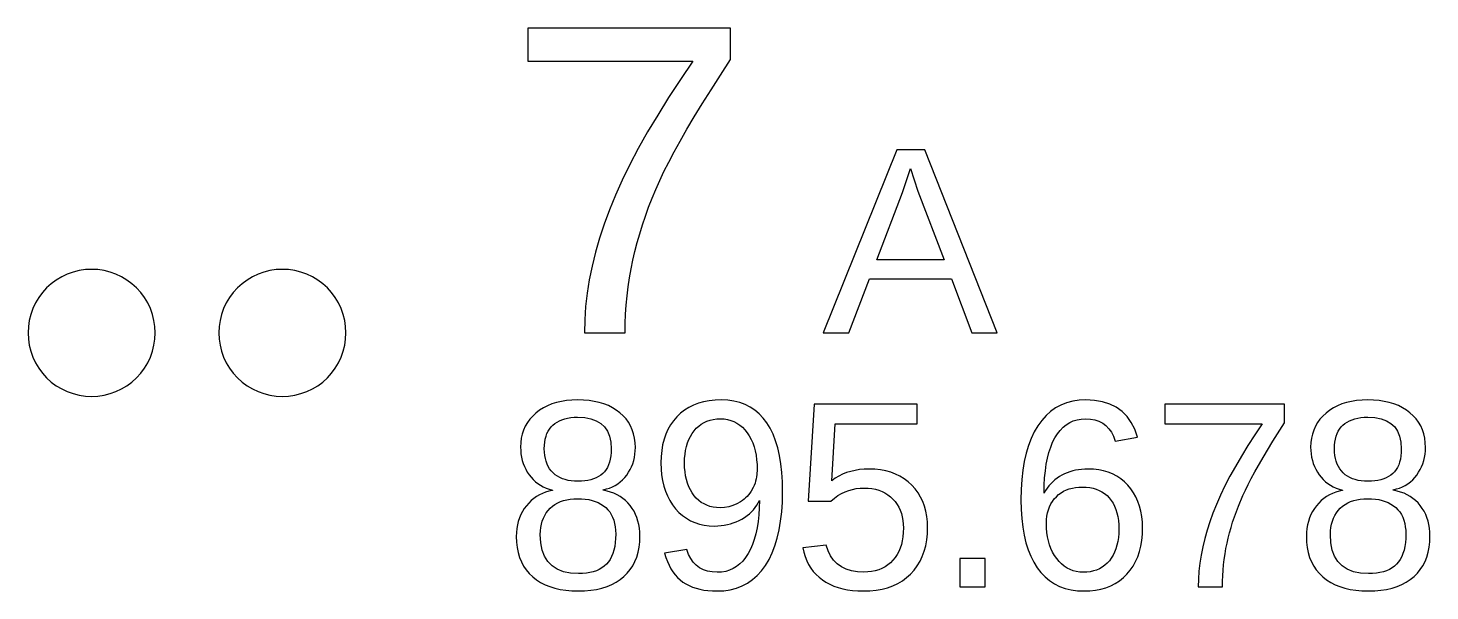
# Model space of a CAD drawing. Header units: metres. Extents: x -61 to 817, y 39 to 684.
# Drawn here: x 496.33 to 518.38, y 377.39 to 386.25 of the extents above; entities that cross this region are included whole.
import ezdxf

# ---------------------------------------------------------------- set-up
doc = ezdxf.new("R2010")
doc.units = ezdxf.units.M

msp = doc.modelspace()

# ---------------------------------------------------------------- linework, layer by layer
for p, q in [((507.378, 386.252), (504.187, 386.252)), ((504.187, 386.252), (504.187, 385.731)), ((507.378, 385.755), (507.378, 386.252)), ((504.187, 385.731), (506.785, 385.731)), ((506.785, 385.731), (506.588, 385.441)), ((507.219, 385.512), (507.378, 385.755)), ((507.07, 385.28), (507.219, 385.512)), ((506.588, 385.441), (506.403, 385.158)), ((506.932, 385.06), (507.07, 385.28)), ((506.403, 385.158), (506.231, 384.882)), ((506.805, 384.852), (506.932, 385.06)), ((506.231, 384.882), (506.072, 384.615)), ((506.689, 384.657), (506.805, 384.852)), ((506.072, 384.615), (505.926, 384.354)), ((506.583, 384.473), (506.689, 384.657)), ((506.488, 384.301), (506.583, 384.473)), ((505.926, 384.354), (505.793, 384.102)), ((506.404, 384.141), (506.488, 384.301)), ((509.992, 384.332), (508.835, 381.452)), ((510.433, 384.332), (509.992, 384.332)), ((511.571, 381.452), (510.433, 384.332)), ((505.793, 384.102), (505.673, 383.857)), ((506.265, 383.852), (506.33, 383.993)), ((506.33, 383.993), (506.404, 384.141)), ((510.082, 383.662), (510.178, 383.945)), ((510.178, 383.945), (510.207, 384.04)), ((510.207, 384.04), (510.324, 383.685)), ((505.673, 383.857), (505.566, 383.619)), ((506.144, 383.571), (506.202, 383.711)), ((506.202, 383.711), (506.265, 383.852)), ((505.566, 383.619), (505.471, 383.389)), ((506.089, 383.431), (506.144, 383.571)), ((509.679, 382.604), (510.082, 383.662)), ((510.324, 383.685), (510.737, 382.604)), ((505.471, 383.389), (505.389, 383.165)), ((505.991, 383.152), (506.039, 383.291)), ((506.039, 383.291), (506.089, 383.431)), ((505.389, 383.165), (505.316, 382.942)), ((505.948, 383.013), (505.991, 383.152)), ((505.316, 382.942), (505.253, 382.722)), ((505.872, 382.736), (505.908, 382.874)), ((505.908, 382.874), (505.948, 383.013)), ((505.253, 382.722), (505.2, 382.505)), ((505.84, 382.598), (505.872, 382.736)), ((510.737, 382.604), (509.679, 382.604)), ((497.037, 382.409), (496.945, 382.376)), ((497.132, 382.433), (497.037, 382.409)), ((497.229, 382.448), (497.132, 382.433)), ((497.327, 382.452), (497.229, 382.448)), ((497.426, 382.448), (497.327, 382.452)), ((497.523, 382.433), (497.426, 382.448)), ((497.618, 382.409), (497.523, 382.433)), ((497.71, 382.376), (497.618, 382.409)), ((500.037, 382.409), (499.945, 382.376)), ((500.132, 382.433), (500.037, 382.409)), ((500.229, 382.448), (500.132, 382.433)), ((500.327, 382.452), (500.229, 382.448)), ((500.426, 382.448), (500.327, 382.452)), ((500.523, 382.433), (500.426, 382.448)), ((500.618, 382.409), (500.523, 382.433)), ((500.71, 382.376), (500.618, 382.409)), ((505.2, 382.505), (505.156, 382.289)), ((505.787, 382.318), (505.812, 382.459)), ((505.812, 382.459), (505.84, 382.598)), ((496.693, 382.226), (496.62, 382.16)), ((496.772, 382.284), (496.693, 382.226)), ((496.856, 382.334), (496.772, 382.284)), ((496.945, 382.376), (496.856, 382.334)), ((497.799, 382.334), (497.71, 382.376)), ((497.883, 382.284), (497.799, 382.334)), ((497.962, 382.226), (497.883, 382.284)), ((498.035, 382.16), (497.962, 382.226)), ((499.693, 382.226), (499.62, 382.16)), ((499.772, 382.284), (499.693, 382.226)), ((499.856, 382.334), (499.772, 382.284)), ((499.945, 382.376), (499.856, 382.334)), ((500.799, 382.334), (500.71, 382.376)), ((500.883, 382.284), (500.799, 382.334)), ((500.962, 382.226), (500.883, 382.284)), ((501.035, 382.16), (500.962, 382.226)), ((505.156, 382.289), (505.122, 382.077)), ((505.75, 382.034), (505.767, 382.177)), ((505.767, 382.177), (505.787, 382.318)), ((509.237, 381.452), (509.562, 382.301)), ((509.562, 382.301), (510.851, 382.301)), ((510.851, 382.301), (511.174, 381.452)), ((496.496, 382.008), (496.446, 381.924)), ((496.554, 382.087), (496.496, 382.008)), ((496.62, 382.16), (496.554, 382.087)), ((498.101, 382.087), (498.035, 382.16)), ((498.159, 382.008), (498.101, 382.087)), ((498.209, 381.924), (498.159, 382.008)), ((499.496, 382.008), (499.446, 381.924)), ((499.554, 382.087), (499.496, 382.008)), ((499.62, 382.16), (499.554, 382.087)), ((501.101, 382.087), (501.035, 382.16)), ((501.159, 382.008), (501.101, 382.087)), ((501.209, 381.924), (501.159, 382.008)), ((505.122, 382.077), (505.098, 381.866)), ((505.736, 381.89), (505.75, 382.034)), ((496.371, 381.743), (496.347, 381.648)), ((496.404, 381.835), (496.371, 381.743)), ((496.446, 381.924), (496.404, 381.835)), ((498.251, 381.835), (498.209, 381.924)), ((498.284, 381.743), (498.251, 381.835)), ((498.308, 381.648), (498.284, 381.743)), ((499.371, 381.743), (499.347, 381.648)), ((499.404, 381.835), (499.371, 381.743)), ((499.446, 381.924), (499.404, 381.835)), ((501.251, 381.835), (501.209, 381.924)), ((501.284, 381.743), (501.251, 381.835)), ((501.308, 381.648), (501.284, 381.743)), ((505.098, 381.866), (505.083, 381.658)), ((505.721, 381.6), (505.727, 381.745)), ((505.727, 381.745), (505.736, 381.89)), ((496.332, 381.551), (496.327, 381.452)), ((496.347, 381.648), (496.332, 381.551)), ((498.323, 381.551), (498.308, 381.648)), ((498.327, 381.452), (498.323, 381.551)), ((499.332, 381.551), (499.327, 381.452)), ((499.347, 381.648), (499.332, 381.551)), ((501.323, 381.551), (501.308, 381.648)), ((501.327, 381.452), (501.323, 381.551)), ((505.083, 381.658), (505.078, 381.452)), ((505.719, 381.452), (505.721, 381.6)), ((496.327, 381.452), (496.332, 381.354)), ((496.332, 381.354), (496.347, 381.257)), ((498.308, 381.257), (498.323, 381.354)), ((498.323, 381.354), (498.327, 381.452)), ((499.327, 381.452), (499.332, 381.354)), ((499.332, 381.354), (499.347, 381.257)), ((501.308, 381.257), (501.323, 381.354)), ((501.323, 381.354), (501.327, 381.452)), ((505.078, 381.452), (505.719, 381.452)), ((508.835, 381.452), (509.237, 381.452)), ((511.174, 381.452), (511.571, 381.452)), ((496.347, 381.257), (496.371, 381.162)), ((496.371, 381.162), (496.404, 381.07)), ((496.404, 381.07), (496.446, 380.981)), ((498.209, 380.981), (498.251, 381.07)), ((498.251, 381.07), (498.284, 381.162)), ((498.284, 381.162), (498.308, 381.257)), ((499.347, 381.257), (499.371, 381.162)), ((499.371, 381.162), (499.404, 381.07)), ((499.404, 381.07), (499.446, 380.981)), ((501.209, 380.981), (501.251, 381.07)), ((501.251, 381.07), (501.284, 381.162)), ((501.284, 381.162), (501.308, 381.257)), ((496.446, 380.981), (496.496, 380.897)), ((496.496, 380.897), (496.554, 380.818)), ((498.101, 380.818), (498.159, 380.897)), ((498.159, 380.897), (498.209, 380.981)), ((499.446, 380.981), (499.496, 380.897)), ((499.496, 380.897), (499.554, 380.818)), ((501.101, 380.818), (501.159, 380.897)), ((501.159, 380.897), (501.209, 380.981)), ((496.554, 380.818), (496.62, 380.745)), ((496.62, 380.745), (496.693, 380.679)), ((496.693, 380.679), (496.772, 380.621)), ((496.772, 380.621), (496.856, 380.571)), ((497.799, 380.571), (497.883, 380.621)), ((497.883, 380.621), (497.962, 380.679)), ((497.962, 380.679), (498.035, 380.745)), ((498.035, 380.745), (498.101, 380.818)), ((499.554, 380.818), (499.62, 380.745)), ((499.62, 380.745), (499.693, 380.679)), ((499.693, 380.679), (499.772, 380.621)), ((499.772, 380.621), (499.856, 380.571)), ((500.799, 380.571), (500.883, 380.621)), ((500.883, 380.621), (500.962, 380.679)), ((500.962, 380.679), (501.035, 380.745)), ((501.035, 380.745), (501.101, 380.818)), ((496.856, 380.571), (496.945, 380.529)), ((496.945, 380.529), (497.037, 380.496)), ((497.037, 380.496), (497.132, 380.472)), ((497.132, 380.472), (497.229, 380.457)), ((497.229, 380.457), (497.327, 380.452)), ((497.327, 380.452), (497.426, 380.457)), ((497.426, 380.457), (497.523, 380.472)), ((497.523, 380.472), (497.618, 380.496)), ((497.618, 380.496), (497.71, 380.529)), ((497.71, 380.529), (497.799, 380.571)), ((499.856, 380.571), (499.945, 380.529)), ((499.945, 380.529), (500.037, 380.496)), ((500.037, 380.496), (500.132, 380.472)), ((500.132, 380.472), (500.229, 380.457)), ((500.229, 380.457), (500.327, 380.452)), ((500.327, 380.452), (500.426, 380.457)), ((500.426, 380.457), (500.523, 380.472)), ((500.523, 380.472), (500.618, 380.496)), ((500.618, 380.496), (500.71, 380.529)), ((500.71, 380.529), (500.799, 380.571)), ((504.317, 380.19), (504.266, 380.143)), ((504.374, 380.234), (504.317, 380.19)), ((504.434, 380.272), (504.374, 380.234)), ((504.499, 380.305), (504.434, 380.272)), ((504.567, 380.333), (504.499, 380.305)), ((504.64, 380.356), (504.567, 380.333)), ((504.717, 380.374), (504.64, 380.356)), ((504.798, 380.386), (504.717, 380.374)), ((504.883, 380.394), (504.798, 380.386)), ((504.972, 380.396), (504.883, 380.394)), ((505.064, 380.394), (504.972, 380.396)), ((505.151, 380.387), (505.064, 380.394)), ((505.233, 380.374), (505.151, 380.387)), ((505.312, 380.357), (505.233, 380.374)), ((505.385, 380.334), (505.312, 380.357)), ((505.455, 380.307), (505.385, 380.334)), ((505.52, 380.274), (505.455, 380.307)), ((505.58, 380.237), (505.52, 380.274)), ((505.636, 380.194), (505.58, 380.237)), ((505.688, 380.148), (505.636, 380.194)), ((506.59, 380.187), (506.532, 380.131)), ((506.653, 380.236), (506.59, 380.187)), ((506.721, 380.279), (506.653, 380.236)), ((506.794, 380.315), (506.721, 380.279)), ((506.872, 380.344), (506.794, 380.315)), ((506.954, 380.367), (506.872, 380.344)), ((507.041, 380.383), (506.954, 380.367)), ((507.133, 380.393), (507.041, 380.383)), ((507.23, 380.396), (507.133, 380.393)), ((507.333, 380.392), (507.23, 380.396)), ((507.43, 380.379), (507.333, 380.392)), ((507.521, 380.356), (507.43, 380.379)), ((507.607, 380.325), (507.521, 380.356)), ((507.687, 380.285), (507.607, 380.325)), ((507.761, 380.236), (507.687, 380.285)), ((507.83, 380.178), (507.761, 380.236)), ((507.893, 380.111), (507.83, 380.178)), ((508.691, 380.332), (508.596, 378.803)), ((510.311, 380.332), (508.691, 380.332)), ((510.311, 380.021), (510.311, 380.332)), ((512.412, 380.216), (512.34, 380.15)), ((512.491, 380.271), (512.412, 380.216)), ((512.575, 380.316), (512.491, 380.271)), ((512.664, 380.351), (512.575, 380.316)), ((512.759, 380.376), (512.664, 380.351)), ((512.86, 380.391), (512.759, 380.376)), ((512.966, 380.396), (512.86, 380.391)), ((513.103, 380.389), (512.966, 380.396)), ((513.229, 380.368), (513.103, 380.389)), ((513.343, 380.332), (513.229, 380.368)), ((513.445, 380.281), (513.343, 380.332)), ((513.535, 380.217), (513.445, 380.281)), ((513.614, 380.137), (513.535, 380.217)), ((516.091, 380.332), (514.207, 380.332)), ((514.207, 380.332), (514.207, 380.021)), ((516.091, 380.035), (516.091, 380.332)), ((516.745, 380.19), (516.694, 380.143)), ((516.802, 380.234), (516.745, 380.19)), ((516.862, 380.272), (516.802, 380.234)), ((516.926, 380.305), (516.862, 380.272)), ((516.995, 380.333), (516.926, 380.305)), ((517.068, 380.356), (516.995, 380.333)), ((517.145, 380.374), (517.068, 380.356)), ((517.226, 380.386), (517.145, 380.374)), ((517.311, 380.394), (517.226, 380.386)), ((517.4, 380.396), (517.311, 380.394)), ((517.492, 380.394), (517.4, 380.396)), ((517.579, 380.387), (517.492, 380.394)), ((517.661, 380.374), (517.579, 380.387)), ((517.739, 380.357), (517.661, 380.374)), ((517.813, 380.334), (517.739, 380.357)), ((517.882, 380.307), (517.813, 380.334)), ((517.947, 380.274), (517.882, 380.307)), ((518.008, 380.237), (517.947, 380.274)), ((518.064, 380.194), (518.008, 380.237)), ((518.115, 380.148), (518.064, 380.194)), ((504.149, 379.983), (504.122, 379.923)), ((504.182, 380.039), (504.149, 379.983)), ((504.221, 380.093), (504.182, 380.039)), ((504.266, 380.143), (504.221, 380.093)), ((504.53, 379.939), (504.554, 379.971)), ((504.554, 379.971), (504.582, 380)), ((504.582, 380), (504.614, 380.027)), ((504.614, 380.027), (504.648, 380.049)), ((504.648, 380.049), (504.685, 380.069)), ((504.685, 380.069), (504.726, 380.086)), ((504.726, 380.086), (504.769, 380.1)), ((504.769, 380.1), (504.815, 380.111)), ((504.815, 380.111), (504.865, 380.118)), ((504.865, 380.118), (504.917, 380.123)), ((504.917, 380.123), (504.972, 380.124)), ((504.972, 380.124), (505.083, 380.118)), ((505.083, 380.118), (505.181, 380.1)), ((505.181, 380.1), (505.266, 380.069)), ((505.266, 380.069), (505.338, 380.027)), ((505.338, 380.027), (505.396, 379.972)), ((505.396, 379.972), (505.442, 379.904)), ((505.733, 380.098), (505.688, 380.148)), ((505.772, 380.045), (505.733, 380.098)), ((505.805, 379.988), (505.772, 380.045)), ((505.832, 379.927), (505.805, 379.988)), ((506.433, 380.004), (506.393, 379.933)), ((506.48, 380.07), (506.433, 380.004)), ((506.532, 380.131), (506.48, 380.07)), ((506.839, 379.951), (506.877, 379.986)), ((506.877, 379.986), (506.917, 380.016)), ((506.917, 380.016), (506.96, 380.041)), ((506.96, 380.041), (507.006, 380.062)), ((507.006, 380.062), (507.055, 380.079)), ((507.055, 380.079), (507.106, 380.09)), ((507.106, 380.09), (507.16, 380.097)), ((507.16, 380.097), (507.217, 380.099)), ((507.217, 380.099), (507.275, 380.097)), ((507.275, 380.097), (507.33, 380.089)), ((507.33, 380.089), (507.382, 380.075)), ((507.382, 380.075), (507.431, 380.056)), ((507.431, 380.056), (507.478, 380.032)), ((507.478, 380.032), (507.523, 380.002)), ((507.523, 380.002), (507.564, 379.967)), ((507.564, 379.967), (507.603, 379.926)), ((507.95, 380.035), (507.893, 380.111)), ((508.002, 379.951), (507.95, 380.035)), ((508.97, 379.125), (509.024, 380.021)), ((509.024, 380.021), (510.311, 380.021)), ((512.211, 379.989), (512.155, 379.895)), ((512.272, 380.075), (512.211, 379.989)), ((512.34, 380.15), (512.272, 380.075)), ((512.563, 379.918), (512.609, 379.966)), ((512.609, 379.966), (512.659, 380.007)), ((512.659, 380.007), (512.713, 380.04)), ((512.713, 380.04), (512.769, 380.066)), ((512.769, 380.066), (512.83, 380.085)), ((512.83, 380.085), (512.894, 380.096)), ((512.894, 380.096), (512.961, 380.099)), ((512.961, 380.099), (513.038, 380.095)), ((513.038, 380.095), (513.109, 380.082)), ((513.109, 380.082), (513.173, 380.061)), ((513.173, 380.061), (513.231, 380.031)), ((513.231, 380.031), (513.283, 379.992)), ((513.283, 379.992), (513.329, 379.944)), ((513.68, 380.044), (513.614, 380.137)), ((513.735, 379.936), (513.68, 380.044)), ((514.207, 380.021), (515.738, 380.021)), ((515.738, 380.021), (515.622, 379.847)), ((515.91, 379.75), (516.091, 380.035)), ((516.577, 379.983), (516.55, 379.923)), ((516.61, 380.039), (516.577, 379.983)), ((516.649, 380.093), (516.61, 380.039)), ((516.694, 380.143), (516.649, 380.093)), ((516.957, 379.939), (516.982, 379.971)), ((516.982, 379.971), (517.01, 380)), ((517.01, 380), (517.042, 380.027)), ((517.042, 380.027), (517.076, 380.049)), ((517.076, 380.049), (517.113, 380.069)), ((517.113, 380.069), (517.153, 380.086)), ((517.153, 380.086), (517.197, 380.1)), ((517.197, 380.1), (517.243, 380.111)), ((517.243, 380.111), (517.292, 380.118)), ((517.292, 380.118), (517.345, 380.123)), ((517.345, 380.123), (517.4, 380.124)), ((517.4, 380.124), (517.511, 380.118)), ((517.511, 380.118), (517.609, 380.1)), ((517.609, 380.1), (517.694, 380.069)), ((517.694, 380.069), (517.765, 380.027)), ((517.765, 380.027), (517.824, 379.972)), ((517.824, 379.972), (517.87, 379.904)), ((518.161, 380.098), (518.115, 380.148)), ((518.2, 380.045), (518.161, 380.098)), ((518.233, 379.988), (518.2, 380.045)), ((518.26, 379.927), (518.233, 379.988)), ((504.086, 379.794), (504.077, 379.726)), ((504.101, 379.86), (504.086, 379.794)), ((504.122, 379.923), (504.101, 379.86)), ((504.455, 379.733), (504.463, 379.78)), ((504.463, 379.78), (504.475, 379.825)), ((504.475, 379.825), (504.49, 379.866)), ((504.49, 379.866), (504.508, 379.904)), ((504.508, 379.904), (504.53, 379.939)), ((505.442, 379.904), (505.474, 379.825)), ((505.474, 379.825), (505.494, 379.733)), ((505.853, 379.863), (505.832, 379.927)), ((505.868, 379.795), (505.853, 379.863)), ((505.877, 379.724), (505.868, 379.795)), ((506.331, 379.777), (506.309, 379.691)), ((506.359, 379.858), (506.331, 379.777)), ((506.393, 379.933), (506.359, 379.858)), ((506.7, 379.719), (506.72, 379.772)), ((506.72, 379.772), (506.745, 379.822)), ((506.745, 379.822), (506.773, 379.868)), ((506.773, 379.868), (506.804, 379.911)), ((506.804, 379.911), (506.839, 379.951)), ((507.603, 379.926), (507.639, 379.88)), ((507.639, 379.88), (507.672, 379.83)), ((507.672, 379.83), (507.701, 379.776)), ((507.701, 379.776), (507.726, 379.719)), ((508.047, 379.857), (508.002, 379.951)), ((508.086, 379.754), (508.047, 379.857)), ((508.12, 379.643), (508.086, 379.754)), ((512.106, 379.792), (512.063, 379.68)), ((512.155, 379.895), (512.106, 379.792)), ((512.444, 379.73), (512.48, 379.799)), ((512.48, 379.799), (512.519, 379.862)), ((512.519, 379.862), (512.563, 379.918)), ((513.329, 379.944), (513.369, 379.888)), ((513.369, 379.888), (513.402, 379.824)), ((513.402, 379.824), (513.429, 379.75)), ((513.429, 379.75), (513.779, 379.813)), ((513.779, 379.813), (513.735, 379.936)), ((515.622, 379.847), (515.513, 379.677)), ((515.754, 379.493), (515.91, 379.75)), ((516.514, 379.794), (516.505, 379.726)), ((516.529, 379.86), (516.514, 379.794)), ((516.55, 379.923), (516.529, 379.86)), ((516.883, 379.733), (516.891, 379.78)), ((516.891, 379.78), (516.903, 379.825)), ((516.903, 379.825), (516.918, 379.866)), ((516.918, 379.866), (516.936, 379.904)), ((516.936, 379.904), (516.957, 379.939)), ((517.87, 379.904), (517.902, 379.825)), ((517.902, 379.825), (517.922, 379.733)), ((518.281, 379.863), (518.26, 379.927)), ((518.296, 379.795), (518.281, 379.863)), ((518.305, 379.724), (518.296, 379.795)), ((504.077, 379.726), (504.074, 379.653)), ((504.074, 379.653), (504.076, 379.599)), ((504.076, 379.599), (504.081, 379.546)), ((504.081, 379.546), (504.089, 379.495)), ((504.448, 379.629), (504.45, 379.683)), ((504.45, 379.575), (504.448, 379.629)), ((504.45, 379.683), (504.455, 379.733)), ((504.455, 379.524), (504.45, 379.575)), ((504.464, 379.476), (504.455, 379.524)), ((505.494, 379.516), (505.486, 379.465)), ((505.494, 379.733), (505.5, 379.629)), ((505.499, 379.571), (505.494, 379.516)), ((505.5, 379.629), (505.499, 379.571)), ((505.865, 379.49), (505.874, 379.542)), ((505.874, 379.542), (505.879, 379.595)), ((505.88, 379.649), (505.877, 379.724)), ((505.879, 379.595), (505.88, 379.649)), ((506.294, 379.601), (506.284, 379.506)), ((506.309, 379.691), (506.294, 379.601)), ((506.655, 379.475), (506.661, 379.541)), ((506.661, 379.541), (506.67, 379.603)), ((506.67, 379.603), (506.683, 379.663)), ((506.683, 379.663), (506.7, 379.719)), ((507.726, 379.719), (507.748, 379.658)), ((507.748, 379.658), (507.765, 379.594)), ((507.765, 379.594), (507.779, 379.526)), ((507.779, 379.526), (507.788, 379.455)), ((508.147, 379.522), (508.12, 379.643)), ((508.168, 379.393), (508.147, 379.522)), ((512.027, 379.559), (511.998, 379.429)), ((512.063, 379.68), (512.027, 379.559)), ((512.362, 379.48), (512.385, 379.57)), ((512.385, 379.57), (512.413, 379.653)), ((512.413, 379.653), (512.444, 379.73)), ((515.513, 379.677), (515.412, 379.511)), ((516.505, 379.726), (516.502, 379.653)), ((516.502, 379.653), (516.504, 379.599)), ((516.504, 379.599), (516.509, 379.546)), ((516.509, 379.546), (516.517, 379.495)), ((516.876, 379.629), (516.878, 379.683)), ((516.878, 379.575), (516.876, 379.629)), ((516.878, 379.683), (516.883, 379.733)), ((516.883, 379.524), (516.878, 379.575)), ((516.892, 379.476), (516.883, 379.524)), ((517.922, 379.516), (517.913, 379.465)), ((517.922, 379.733), (517.928, 379.629)), ((517.927, 379.571), (517.922, 379.516)), ((517.928, 379.629), (517.927, 379.571)), ((518.293, 379.49), (518.302, 379.542)), ((518.302, 379.542), (518.307, 379.595)), ((518.308, 379.649), (518.305, 379.724)), ((518.307, 379.595), (518.308, 379.649)), ((504.089, 379.495), (504.101, 379.445)), ((504.101, 379.445), (504.116, 379.397)), ((504.116, 379.397), (504.134, 379.35)), ((504.134, 379.35), (504.156, 379.305)), ((504.156, 379.305), (504.18, 379.261)), ((504.476, 379.431), (504.464, 379.476)), ((504.491, 379.388), (504.476, 379.431)), ((504.51, 379.349), (504.491, 379.388)), ((504.532, 379.312), (504.51, 379.349)), ((504.558, 379.278), (504.532, 379.312)), ((505.419, 379.299), (505.395, 379.266)), ((505.441, 379.335), (505.419, 379.299)), ((505.459, 379.375), (505.441, 379.335)), ((505.474, 379.418), (505.459, 379.375)), ((505.486, 379.465), (505.474, 379.418)), ((505.773, 379.257), (505.798, 379.3)), ((505.798, 379.3), (505.82, 379.345)), ((505.82, 379.345), (505.839, 379.392)), ((505.839, 379.392), (505.854, 379.441)), ((505.854, 379.441), (505.865, 379.49)), ((506.284, 379.506), (506.281, 379.405)), ((506.281, 379.405), (506.284, 379.308)), ((506.284, 379.308), (506.293, 379.215)), ((506.653, 379.405), (506.655, 379.475)), ((506.655, 379.335), (506.653, 379.405)), ((506.661, 379.267), (506.655, 379.335)), ((507.788, 379.455), (507.794, 379.38)), ((507.796, 379.301), (507.792, 379.225)), ((507.794, 379.38), (507.796, 379.301)), ((508.183, 379.254), (508.168, 379.393)), ((509.407, 379.299), (509.336, 379.288)), ((509.481, 379.306), (509.407, 379.299)), ((509.558, 379.308), (509.481, 379.306)), ((509.649, 379.305), (509.558, 379.308)), ((509.736, 379.296), (509.649, 379.305)), ((509.819, 379.28), (509.736, 379.296)), ((511.998, 379.429), (511.975, 379.291)), ((512.329, 379.28), (512.343, 379.383)), ((512.343, 379.383), (512.362, 379.48)), ((512.852, 379.298), (512.805, 379.289)), ((512.9, 379.304), (512.852, 379.298)), ((512.95, 379.307), (512.9, 379.304)), ((513.001, 379.308), (512.95, 379.307)), ((513.086, 379.305), (513.001, 379.308)), ((513.168, 379.296), (513.086, 379.305)), ((513.245, 379.28), (513.168, 379.296)), ((515.318, 379.35), (515.232, 379.194)), ((515.412, 379.511), (515.318, 379.35)), ((515.624, 379.265), (515.754, 379.493)), ((516.517, 379.495), (516.529, 379.445)), ((516.529, 379.445), (516.544, 379.397)), ((516.544, 379.397), (516.562, 379.35)), ((516.562, 379.35), (516.583, 379.305)), ((516.583, 379.305), (516.608, 379.261)), ((516.903, 379.431), (516.892, 379.476)), ((516.919, 379.388), (516.903, 379.431)), ((516.938, 379.349), (516.919, 379.388)), ((516.96, 379.312), (516.938, 379.349)), ((516.985, 379.278), (516.96, 379.312)), ((517.847, 379.299), (517.822, 379.266)), ((517.869, 379.335), (517.847, 379.299)), ((517.887, 379.375), (517.869, 379.335)), ((517.902, 379.418), (517.887, 379.375)), ((517.913, 379.465), (517.902, 379.418)), ((518.201, 379.257), (518.226, 379.3)), ((518.226, 379.3), (518.248, 379.345)), ((518.248, 379.345), (518.266, 379.392)), ((518.266, 379.392), (518.281, 379.441)), ((518.281, 379.441), (518.293, 379.49)), ((504.18, 379.261), (504.208, 379.219)), ((504.208, 379.219), (504.24, 379.18)), ((504.24, 379.18), (504.273, 379.144)), ((504.273, 379.144), (504.309, 379.11)), ((504.309, 379.11), (504.348, 379.081)), ((504.348, 379.081), (504.388, 379.054)), ((504.586, 379.247), (504.558, 379.278)), ((504.619, 379.22), (504.586, 379.247)), ((504.653, 379.196), (504.619, 379.22)), ((504.691, 379.175), (504.653, 379.196)), ((504.732, 379.157), (504.691, 379.175)), ((504.775, 379.142), (504.732, 379.157)), ((504.821, 379.131), (504.775, 379.142)), ((504.87, 379.123), (504.821, 379.131)), ((504.922, 379.118), (504.87, 379.123)), ((504.976, 379.116), (504.922, 379.118)), ((505.032, 379.118), (504.976, 379.116)), ((505.084, 379.122), (505.032, 379.118)), ((505.134, 379.13), (505.084, 379.122)), ((505.18, 379.14), (505.134, 379.13)), ((505.223, 379.154), (505.18, 379.14)), ((505.264, 379.17), (505.223, 379.154)), ((505.301, 379.19), (505.264, 379.17)), ((505.335, 379.212), (505.301, 379.19)), ((505.366, 379.237), (505.335, 379.212)), ((505.395, 379.266), (505.366, 379.237)), ((505.564, 379.052), (505.605, 379.077)), ((505.605, 379.077), (505.643, 379.106)), ((505.643, 379.106), (505.68, 379.139)), ((505.68, 379.139), (505.713, 379.175)), ((505.713, 379.175), (505.744, 379.214)), ((505.744, 379.214), (505.773, 379.257)), ((506.293, 379.215), (506.307, 379.126)), ((506.307, 379.126), (506.327, 379.041)), ((506.67, 379.203), (506.661, 379.267)), ((506.683, 379.143), (506.67, 379.203)), ((506.7, 379.085), (506.683, 379.143)), ((506.72, 379.031), (506.7, 379.085)), ((507.762, 379.084), (507.749, 379.051)), ((507.772, 379.118), (507.762, 379.084)), ((507.781, 379.153), (507.772, 379.118)), ((507.788, 379.188), (507.781, 379.153)), ((507.792, 379.225), (507.788, 379.188)), ((508.192, 379.107), (508.183, 379.254)), ((508.195, 378.95), (508.192, 379.107)), ((509.024, 379.164), (508.97, 379.125)), ((509.081, 379.198), (509.024, 379.164)), ((509.14, 379.227), (509.081, 379.198)), ((509.203, 379.252), (509.14, 379.227)), ((509.268, 379.272), (509.203, 379.252)), ((509.336, 379.288), (509.268, 379.272)), ((509.898, 379.258), (509.819, 379.28)), ((509.972, 379.23), (509.898, 379.258)), ((510.042, 379.195), (509.972, 379.23)), ((510.108, 379.154), (510.042, 379.195)), ((510.17, 379.107), (510.108, 379.154)), ((510.227, 379.053), (510.17, 379.107)), ((511.959, 379.144), (511.949, 378.989)), ((511.975, 379.291), (511.959, 379.144)), ((512.312, 379.054), (512.318, 379.171)), ((512.318, 379.171), (512.329, 379.28)), ((512.414, 379.078), (512.385, 379.044)), ((512.445, 379.109), (512.414, 379.078)), ((512.478, 379.138), (512.445, 379.109)), ((512.513, 379.164), (512.478, 379.138)), ((512.55, 379.189), (512.513, 379.164)), ((512.589, 379.211), (512.55, 379.189)), ((512.629, 379.232), (512.589, 379.211)), ((512.671, 379.25), (512.629, 379.232)), ((512.714, 379.265), (512.671, 379.25)), ((512.759, 379.279), (512.714, 379.265)), ((512.805, 379.289), (512.759, 379.279)), ((513.319, 379.259), (513.245, 379.28)), ((513.388, 379.231), (513.319, 379.259)), ((513.454, 379.196), (513.388, 379.231)), ((513.515, 379.156), (513.454, 379.196)), ((513.572, 379.109), (513.515, 379.156)), ((513.626, 379.056), (513.572, 379.109)), ((515.232, 379.194), (515.154, 379.042)), ((515.519, 379.066), (515.568, 379.162)), ((515.568, 379.162), (515.624, 379.265)), ((516.608, 379.261), (516.636, 379.219)), ((516.636, 379.219), (516.667, 379.18)), ((516.667, 379.18), (516.701, 379.144)), ((516.701, 379.144), (516.737, 379.11)), ((516.737, 379.11), (516.775, 379.081)), ((516.775, 379.081), (516.816, 379.054)), ((517.014, 379.247), (516.985, 379.278)), ((517.046, 379.22), (517.014, 379.247)), ((517.081, 379.196), (517.046, 379.22)), ((517.119, 379.175), (517.081, 379.196)), ((517.159, 379.157), (517.119, 379.175)), ((517.203, 379.142), (517.159, 379.157)), ((517.249, 379.131), (517.203, 379.142)), ((517.298, 379.123), (517.249, 379.131)), ((517.35, 379.118), (517.298, 379.123)), ((517.404, 379.116), (517.35, 379.118)), ((517.46, 379.118), (517.404, 379.116)), ((517.512, 379.122), (517.46, 379.118)), ((517.561, 379.13), (517.512, 379.122)), ((517.608, 379.14), (517.561, 379.13)), ((517.651, 379.154), (517.608, 379.14)), ((517.691, 379.17), (517.651, 379.154)), ((517.729, 379.19), (517.691, 379.17)), ((517.763, 379.212), (517.729, 379.19)), ((517.794, 379.237), (517.763, 379.212)), ((517.822, 379.266), (517.794, 379.237)), ((517.991, 379.052), (518.032, 379.077)), ((518.032, 379.077), (518.071, 379.106)), ((518.071, 379.106), (518.107, 379.139)), ((518.107, 379.139), (518.141, 379.175)), ((518.141, 379.175), (518.172, 379.214)), ((518.172, 379.214), (518.201, 379.257)), ((504.326, 378.876), (504.283, 378.846)), ((504.372, 378.903), (504.326, 378.876)), ((504.419, 378.925), (504.372, 378.903)), ((504.388, 379.054), (504.432, 379.03)), ((504.469, 378.944), (504.419, 378.925)), ((504.432, 379.03), (504.477, 379.01)), ((504.521, 378.959), (504.469, 378.944)), ((504.477, 379.01), (504.525, 378.993)), ((504.575, 378.97), (504.521, 378.959)), ((504.525, 378.993), (504.575, 378.978)), ((504.575, 378.978), (504.575, 378.97)), ((505.374, 378.982), (505.425, 378.995)), ((505.374, 378.974), (505.374, 378.982)), ((505.434, 378.962), (505.374, 378.974)), ((505.425, 378.995), (505.474, 379.01)), ((505.49, 378.947), (505.434, 378.962)), ((505.474, 379.01), (505.52, 379.029)), ((505.543, 378.927), (505.49, 378.947)), ((505.52, 379.029), (505.564, 379.052)), ((505.593, 378.904), (505.543, 378.927)), ((505.64, 378.878), (505.593, 378.904)), ((505.685, 378.847), (505.64, 378.878)), ((506.327, 379.041), (506.352, 378.961)), ((506.352, 378.961), (506.383, 378.885)), ((506.383, 378.885), (506.42, 378.814)), ((506.745, 378.981), (506.72, 379.031)), ((506.773, 378.933), (506.745, 378.981)), ((506.804, 378.889), (506.773, 378.933)), ((506.839, 378.85), (506.804, 378.889)), ((507.615, 378.854), (507.59, 378.832)), ((507.638, 378.878), (507.615, 378.854)), ((507.66, 378.903), (507.638, 378.878)), ((507.681, 378.93), (507.66, 378.903)), ((507.7, 378.958), (507.681, 378.93)), ((507.735, 379.019), (507.7, 378.958)), ((507.749, 379.051), (507.735, 379.019)), ((508.192, 378.787), (508.195, 378.95)), ((509.01, 378.85), (509.067, 378.89)), ((509.067, 378.89), (509.123, 378.924)), ((509.123, 378.924), (509.18, 378.951)), ((509.18, 378.951), (509.236, 378.972)), ((509.236, 378.972), (509.295, 378.989)), ((509.295, 378.989), (509.355, 379)), ((509.355, 379), (509.418, 379.007)), ((509.418, 379.007), (509.482, 379.009)), ((509.482, 379.009), (509.543, 379.007)), ((509.543, 379.007), (509.602, 379.001)), ((509.602, 379.001), (509.657, 378.99)), ((509.657, 378.99), (509.71, 378.975)), ((509.71, 378.975), (509.76, 378.956)), ((509.76, 378.956), (509.806, 378.932)), ((509.806, 378.932), (509.851, 378.904)), ((509.851, 378.904), (509.892, 378.872)), ((509.892, 378.872), (509.93, 378.835)), ((510.279, 378.995), (510.227, 379.053)), ((510.326, 378.933), (510.279, 378.995)), ((510.366, 378.866), (510.326, 378.933)), ((510.4, 378.796), (510.366, 378.866)), ((511.949, 378.989), (511.946, 378.824)), ((512.31, 378.931), (512.312, 379.054)), ((512.333, 378.971), (512.31, 378.931)), ((512.358, 379.009), (512.333, 378.971)), ((512.385, 379.044), (512.358, 379.009)), ((512.469, 378.838), (512.502, 378.873)), ((512.502, 378.873), (512.538, 378.906)), ((512.538, 378.906), (512.576, 378.934)), ((512.576, 378.934), (512.617, 378.958)), ((512.617, 378.958), (512.66, 378.979)), ((512.66, 378.979), (512.706, 378.996)), ((512.706, 378.996), (512.754, 379.009)), ((512.754, 379.009), (512.805, 379.019)), ((512.805, 379.019), (512.857, 379.025)), ((512.857, 379.025), (512.913, 379.026)), ((512.913, 379.026), (512.971, 379.024)), ((512.971, 379.024), (513.027, 379.018)), ((513.027, 379.018), (513.079, 379.007)), ((513.079, 379.007), (513.129, 378.992)), ((513.129, 378.992), (513.176, 378.973)), ((513.176, 378.973), (513.22, 378.95)), ((513.22, 378.95), (513.261, 378.922)), ((513.261, 378.922), (513.299, 378.89)), ((513.299, 378.89), (513.334, 378.853)), ((513.674, 378.999), (513.626, 379.056)), ((513.717, 378.936), (513.674, 378.999)), ((513.755, 378.87), (513.717, 378.936)), ((513.786, 378.799), (513.755, 378.87)), ((515.083, 378.895), (515.02, 378.753)), ((515.154, 379.042), (515.083, 378.895)), ((515.365, 378.724), (515.437, 378.893)), ((515.437, 378.893), (515.475, 378.977)), ((515.475, 378.977), (515.519, 379.066)), ((516.754, 378.876), (516.711, 378.846)), ((516.799, 378.903), (516.754, 378.876)), ((516.847, 378.925), (516.799, 378.903)), ((516.816, 379.054), (516.859, 379.03)), ((516.897, 378.944), (516.847, 378.925)), ((516.859, 379.03), (516.905, 379.01)), ((516.949, 378.959), (516.897, 378.944)), ((516.905, 379.01), (516.953, 378.993)), ((517.003, 378.97), (516.949, 378.959)), ((516.953, 378.993), (517.003, 378.978)), ((517.003, 378.978), (517.003, 378.97)), ((517.802, 378.982), (517.853, 378.995)), ((517.802, 378.974), (517.802, 378.982)), ((517.861, 378.962), (517.802, 378.974)), ((517.853, 378.995), (517.902, 379.01)), ((517.918, 378.947), (517.861, 378.962)), ((517.902, 379.01), (517.948, 379.029)), ((517.971, 378.927), (517.918, 378.947)), ((517.948, 379.029), (517.991, 379.052)), ((518.021, 378.904), (517.971, 378.927)), ((518.068, 378.878), (518.021, 378.904)), ((518.112, 378.847), (518.068, 378.878)), ((504.104, 378.64), (504.078, 378.591)), ((504.133, 378.687), (504.104, 378.64)), ((504.166, 378.731), (504.133, 378.687)), ((504.203, 378.773), (504.166, 378.731)), ((504.242, 378.811), (504.203, 378.773)), ((504.283, 378.846), (504.242, 378.811)), ((504.479, 378.619), (504.508, 378.657)), ((504.508, 378.657), (504.54, 378.691)), ((504.54, 378.691), (504.577, 378.723)), ((504.577, 378.723), (504.616, 378.751)), ((504.616, 378.751), (504.658, 378.775)), ((504.658, 378.775), (504.703, 378.796)), ((504.703, 378.796), (504.751, 378.813)), ((504.751, 378.813), (504.802, 378.826)), ((504.802, 378.826), (504.856, 378.835)), ((504.856, 378.835), (504.913, 378.841)), ((504.913, 378.841), (504.972, 378.842)), ((504.972, 378.842), (505.034, 378.841)), ((505.034, 378.841), (505.092, 378.836)), ((505.092, 378.836), (505.148, 378.827)), ((505.148, 378.827), (505.2, 378.815)), ((505.2, 378.815), (505.249, 378.799)), ((505.249, 378.799), (505.295, 378.78)), ((505.295, 378.78), (505.337, 378.757)), ((505.337, 378.757), (505.377, 378.731)), ((505.377, 378.731), (505.413, 378.701)), ((505.413, 378.701), (505.447, 378.669)), ((505.447, 378.669), (505.476, 378.633)), ((505.476, 378.633), (505.501, 378.593)), ((505.726, 378.813), (505.685, 378.847)), ((505.764, 378.776), (505.726, 378.813)), ((505.799, 378.734), (505.764, 378.776)), ((505.831, 378.69), (505.799, 378.734)), ((505.86, 378.644), (505.831, 378.69)), ((505.884, 378.595), (505.86, 378.644)), ((506.42, 378.814), (506.463, 378.747)), ((506.463, 378.747), (506.511, 378.684)), ((506.511, 378.684), (506.564, 378.627)), ((506.877, 378.815), (506.839, 378.85)), ((506.917, 378.784), (506.877, 378.815)), ((506.96, 378.759), (506.917, 378.784)), ((507.005, 378.738), (506.96, 378.759)), ((507.053, 378.721), (507.005, 378.738)), ((507.104, 378.71), (507.053, 378.721)), ((507.157, 378.703), (507.104, 378.71)), ((507.213, 378.7), (507.157, 378.703)), ((507.282, 378.704), (507.213, 378.7)), ((507.349, 378.715), (507.282, 378.704)), ((507.414, 378.734), (507.349, 378.715)), ((507.476, 378.76), (507.414, 378.734)), ((507.536, 378.793), (507.476, 378.76)), ((507.563, 378.812), (507.536, 378.793)), ((507.59, 378.832), (507.563, 378.812)), ((507.674, 378.604), (507.708, 378.635)), ((507.708, 378.635), (507.739, 378.668)), ((507.739, 378.668), (507.766, 378.702)), ((507.766, 378.702), (507.792, 378.739)), ((507.792, 378.739), (507.814, 378.777)), ((507.814, 378.777), (507.833, 378.816)), ((507.829, 378.698), (507.822, 378.587)), ((507.833, 378.816), (507.829, 378.698)), ((508.165, 378.487), (508.182, 378.633)), ((508.182, 378.633), (508.192, 378.787)), ((508.596, 378.803), (508.954, 378.803)), ((508.954, 378.803), (509.01, 378.85)), ((509.93, 378.835), (509.965, 378.796)), ((509.965, 378.796), (509.996, 378.753)), ((509.996, 378.753), (510.023, 378.708)), ((510.023, 378.708), (510.045, 378.66)), ((510.045, 378.66), (510.064, 378.61)), ((510.428, 378.723), (510.4, 378.796)), ((510.449, 378.645), (510.428, 378.723)), ((510.465, 378.564), (510.449, 378.645)), ((511.946, 378.824), (511.949, 378.673)), ((511.949, 378.673), (511.958, 378.529)), ((512.363, 378.619), (512.377, 378.669)), ((512.377, 378.669), (512.394, 378.715)), ((512.394, 378.715), (512.415, 378.759)), ((512.415, 378.759), (512.44, 378.8)), ((512.44, 378.8), (512.469, 378.838)), ((513.334, 378.853), (513.366, 378.813)), ((513.366, 378.813), (513.394, 378.77)), ((513.394, 378.77), (513.418, 378.723)), ((513.418, 378.723), (513.439, 378.672)), ((513.439, 378.672), (513.456, 378.618)), ((513.812, 378.724), (513.786, 378.799)), ((513.832, 378.644), (513.812, 378.724)), ((513.846, 378.561), (513.832, 378.644)), ((515.02, 378.753), (514.964, 378.614)), ((515.303, 378.556), (515.365, 378.724)), ((516.531, 378.64), (516.506, 378.591)), ((516.561, 378.687), (516.531, 378.64)), ((516.594, 378.731), (516.561, 378.687)), ((516.631, 378.773), (516.594, 378.731)), ((516.67, 378.811), (516.631, 378.773)), ((516.711, 378.846), (516.67, 378.811)), ((516.907, 378.619), (516.936, 378.657)), ((516.936, 378.657), (516.968, 378.691)), ((516.968, 378.691), (517.004, 378.723)), ((517.004, 378.723), (517.043, 378.751)), ((517.043, 378.751), (517.086, 378.775)), ((517.086, 378.775), (517.131, 378.796)), ((517.131, 378.796), (517.179, 378.813)), ((517.179, 378.813), (517.23, 378.826)), ((517.23, 378.826), (517.283, 378.835)), ((517.283, 378.835), (517.34, 378.841)), ((517.34, 378.841), (517.4, 378.842)), ((517.4, 378.842), (517.462, 378.841)), ((517.462, 378.841), (517.52, 378.836)), ((517.52, 378.836), (517.575, 378.827)), ((517.575, 378.827), (517.628, 378.815)), ((517.628, 378.815), (517.677, 378.799)), ((517.677, 378.799), (517.722, 378.78)), ((517.722, 378.78), (517.765, 378.757)), ((517.765, 378.757), (517.805, 378.731)), ((517.805, 378.731), (517.841, 378.701)), ((517.841, 378.701), (517.874, 378.669)), ((517.874, 378.669), (517.904, 378.633)), ((517.904, 378.633), (517.929, 378.593)), ((518.154, 378.813), (518.112, 378.847)), ((518.192, 378.776), (518.154, 378.813)), ((518.227, 378.734), (518.192, 378.776)), ((518.259, 378.69), (518.227, 378.734)), ((518.287, 378.644), (518.259, 378.69)), ((518.312, 378.595), (518.287, 378.644)), ((504.025, 378.429), (504.015, 378.371)), ((504.039, 378.485), (504.025, 378.429)), ((504.057, 378.539), (504.039, 378.485)), ((504.078, 378.591), (504.057, 378.539)), ((504.393, 378.388), (504.403, 378.44)), ((504.403, 378.44), (504.416, 378.489)), ((504.416, 378.489), (504.433, 378.535)), ((504.433, 378.535), (504.454, 378.578)), ((504.454, 378.578), (504.479, 378.619)), ((505.501, 378.593), (505.523, 378.55)), ((505.523, 378.55), (505.54, 378.504)), ((505.54, 378.504), (505.554, 378.454)), ((505.554, 378.454), (505.564, 378.401)), ((505.905, 378.544), (505.884, 378.595)), ((505.921, 378.49), (505.905, 378.544)), ((505.935, 378.434), (505.921, 378.49)), ((505.944, 378.376), (505.935, 378.434)), ((506.564, 378.627), (506.621, 378.577)), ((506.621, 378.577), (506.682, 378.533)), ((506.682, 378.533), (506.747, 378.496)), ((506.747, 378.496), (506.815, 378.466)), ((506.815, 378.466), (506.887, 378.443)), ((506.887, 378.443), (506.963, 378.426)), ((506.963, 378.426), (507.043, 378.416)), ((507.043, 378.416), (507.126, 378.412)), ((507.126, 378.412), (507.178, 378.414)), ((507.178, 378.414), (507.228, 378.418)), ((507.228, 378.418), (507.278, 378.425)), ((507.278, 378.425), (507.327, 378.434)), ((507.327, 378.434), (507.375, 378.446)), ((507.375, 378.446), (507.421, 378.461)), ((507.421, 378.461), (507.467, 378.479)), ((507.467, 378.479), (507.512, 378.499)), ((507.512, 378.499), (507.556, 378.522)), ((507.556, 378.522), (507.598, 378.548)), ((507.598, 378.548), (507.638, 378.575)), ((507.638, 378.575), (507.674, 378.604)), ((507.81, 378.481), (507.794, 378.382)), ((507.822, 378.587), (507.81, 378.481)), ((508.142, 378.35), (508.165, 378.487)), ((510.064, 378.61), (510.078, 378.557)), ((510.078, 378.557), (510.089, 378.501)), ((510.089, 378.501), (510.095, 378.443)), ((510.095, 378.443), (510.097, 378.381)), ((510.474, 378.478), (510.465, 378.564)), ((510.477, 378.389), (510.474, 378.478)), ((511.958, 378.529), (511.974, 378.394)), ((512.346, 378.453), (512.348, 378.512)), ((512.348, 378.38), (512.346, 378.453)), ((512.348, 378.512), (512.353, 378.567)), ((512.353, 378.567), (512.363, 378.619)), ((513.456, 378.618), (513.469, 378.56)), ((513.469, 378.56), (513.478, 378.498)), ((513.478, 378.498), (513.484, 378.433)), ((513.484, 378.433), (513.486, 378.364)), ((513.855, 378.473), (513.846, 378.561)), ((513.858, 378.38), (513.855, 378.473)), ((514.916, 378.48), (514.873, 378.346)), ((514.964, 378.614), (514.916, 378.48)), ((515.25, 378.389), (515.275, 378.473)), ((515.275, 378.473), (515.303, 378.556)), ((516.453, 378.429), (516.443, 378.371)), ((516.467, 378.485), (516.453, 378.429)), ((516.484, 378.539), (516.467, 378.485)), ((516.506, 378.591), (516.484, 378.539)), ((516.821, 378.388), (516.83, 378.44)), ((516.83, 378.44), (516.844, 378.489)), ((516.844, 378.489), (516.861, 378.535)), ((516.861, 378.535), (516.882, 378.578)), ((516.882, 378.578), (516.907, 378.619)), ((517.929, 378.593), (517.95, 378.55)), ((517.95, 378.55), (517.968, 378.504)), ((517.968, 378.504), (517.982, 378.454)), ((517.982, 378.454), (517.991, 378.401)), ((518.332, 378.544), (518.312, 378.595)), ((518.349, 378.49), (518.332, 378.544)), ((518.362, 378.434), (518.349, 378.49)), ((518.372, 378.376), (518.362, 378.434)), ((504.009, 378.31), (504.007, 378.247)), ((504.007, 378.247), (504.011, 378.158)), ((504.015, 378.371), (504.009, 378.31)), ((504.385, 378.276), (504.387, 378.334)), ((504.393, 378.148), (504.385, 378.276)), ((504.387, 378.334), (504.393, 378.388)), ((505.564, 378.401), (505.57, 378.345)), ((505.57, 378.215), (505.564, 378.15)), ((505.57, 378.345), (505.571, 378.285)), ((505.571, 378.285), (505.57, 378.215)), ((505.95, 378.315), (505.944, 378.376)), ((505.948, 378.163), (505.951, 378.251)), ((505.951, 378.251), (505.95, 378.315)), ((507.75, 378.201), (507.722, 378.121)), ((507.774, 378.288), (507.75, 378.201)), ((507.794, 378.382), (507.774, 378.288)), ((508.076, 378.101), (508.113, 378.221)), ((508.113, 378.221), (508.142, 378.35)), ((510.089, 378.244), (510.079, 378.181)), ((510.095, 378.311), (510.089, 378.244)), ((510.097, 378.381), (510.095, 378.311)), ((510.447, 378.101), (510.464, 378.192)), ((510.464, 378.192), (510.474, 378.288)), ((510.474, 378.288), (510.477, 378.389)), ((511.974, 378.394), (511.996, 378.267)), ((511.996, 378.267), (512.024, 378.148)), ((512.354, 378.309), (512.348, 378.38)), ((512.364, 378.242), (512.354, 378.309)), ((512.378, 378.177), (512.364, 378.242)), ((513.478, 378.23), (513.469, 378.168)), ((513.484, 378.296), (513.478, 378.23)), ((513.486, 378.364), (513.484, 378.296)), ((513.846, 378.186), (513.855, 378.281)), ((513.855, 378.281), (513.858, 378.38)), ((514.836, 378.214), (514.805, 378.084)), ((514.873, 378.346), (514.836, 378.214)), ((515.187, 378.14), (515.205, 378.223)), ((515.205, 378.223), (515.227, 378.306)), ((515.227, 378.306), (515.25, 378.389)), ((516.437, 378.31), (516.435, 378.247)), ((516.435, 378.247), (516.438, 378.158)), ((516.443, 378.371), (516.437, 378.31)), ((516.813, 378.276), (516.815, 378.334)), ((516.821, 378.148), (516.813, 378.276)), ((516.815, 378.334), (516.821, 378.388)), ((517.991, 378.401), (517.997, 378.345)), ((517.997, 378.215), (517.992, 378.15)), ((517.997, 378.345), (517.999, 378.285)), ((517.999, 378.285), (517.997, 378.215)), ((518.377, 378.315), (518.372, 378.376)), ((518.376, 378.163), (518.379, 378.251)), ((518.379, 378.251), (518.377, 378.315)), ((504.011, 378.158), (504.02, 378.074)), ((504.02, 378.074), (504.036, 377.994)), ((504.036, 377.994), (504.058, 377.918)), ((504.415, 378.034), (504.393, 378.148)), ((504.452, 377.935), (504.415, 378.034)), ((505.527, 377.979), (505.507, 377.93)), ((505.543, 378.031), (505.527, 377.979)), ((505.555, 378.088), (505.543, 378.031)), ((505.564, 378.15), (505.555, 378.088)), ((505.902, 377.924), (505.924, 377.999)), ((505.924, 377.999), (505.939, 378.079)), ((505.939, 378.079), (505.948, 378.163)), ((506.689, 378.04), (506.34, 377.985)), ((506.34, 377.985), (506.361, 377.918)), ((506.717, 377.966), (506.689, 378.04)), ((507.653, 377.977), (507.614, 377.916)), ((507.689, 378.046), (507.653, 377.977)), ((507.722, 378.121), (507.689, 378.046)), ((507.984, 377.887), (508.033, 377.99)), ((508.033, 377.99), (508.076, 378.101)), ((508.882, 378.112), (508.513, 378.069)), ((508.513, 378.069), (508.53, 377.998)), ((508.53, 377.998), (508.551, 377.93)), ((508.912, 378.023), (508.882, 378.112)), ((508.951, 377.945), (508.912, 378.023)), ((510.023, 378.011), (509.997, 377.962)), ((510.046, 378.064), (510.023, 378.011)), ((510.064, 378.121), (510.046, 378.064)), ((510.079, 378.181), (510.064, 378.121)), ((510.394, 377.933), (510.424, 378.014)), ((510.424, 378.014), (510.447, 378.101)), ((512.024, 378.148), (512.059, 378.037)), ((512.059, 378.037), (512.1, 377.935)), ((512.396, 378.116), (512.378, 378.177)), ((512.418, 378.057), (512.396, 378.116)), ((512.444, 378.002), (512.418, 378.057)), ((512.474, 377.949), (512.444, 378.002)), ((513.419, 378.001), (513.395, 377.952)), ((513.439, 378.053), (513.419, 378.001)), ((513.456, 378.109), (513.439, 378.053)), ((513.469, 378.168), (513.456, 378.109)), ((513.782, 377.929), (513.809, 378.01)), ((513.809, 378.01), (513.83, 378.095)), ((513.83, 378.095), (513.846, 378.186)), ((514.805, 378.084), (514.779, 377.955)), ((515.143, 377.887), (515.155, 377.972)), ((515.155, 377.972), (515.17, 378.057)), ((515.17, 378.057), (515.187, 378.14)), ((516.438, 378.158), (516.448, 378.074)), ((516.448, 378.074), (516.464, 377.994)), ((516.464, 377.994), (516.486, 377.918)), ((516.843, 378.034), (516.821, 378.148)), ((516.88, 377.935), (516.843, 378.034)), ((517.954, 377.979), (517.935, 377.93)), ((517.971, 378.031), (517.954, 377.979)), ((517.983, 378.088), (517.971, 378.031)), ((517.992, 378.15), (517.983, 378.088)), ((518.33, 377.924), (518.351, 377.999)), ((518.351, 377.999), (518.367, 378.079)), ((518.367, 378.079), (518.376, 378.163)), ((504.058, 377.918), (504.087, 377.848)), ((504.087, 377.848), (504.122, 377.782)), ((504.122, 377.782), (504.164, 377.72)), ((504.504, 377.852), (504.452, 377.935)), ((504.57, 377.784), (504.504, 377.852)), ((504.652, 377.731), (504.57, 377.784)), ((505.355, 377.753), (505.313, 377.729)), ((505.392, 377.78), (505.355, 377.753)), ((505.426, 377.811), (505.392, 377.78)), ((505.457, 377.847), (505.426, 377.811)), ((505.484, 377.886), (505.457, 377.847)), ((505.507, 377.93), (505.484, 377.886)), ((505.8, 377.726), (505.84, 377.787)), ((505.84, 377.787), (505.874, 377.854)), ((505.874, 377.854), (505.902, 377.924)), ((506.361, 377.918), (506.385, 377.854)), ((506.385, 377.854), (506.411, 377.795)), ((506.411, 377.795), (506.44, 377.74)), ((506.751, 377.899), (506.717, 377.966)), ((506.791, 377.842), (506.751, 377.899)), ((506.838, 377.794), (506.791, 377.842)), ((506.891, 377.754), (506.838, 377.794)), ((506.951, 377.723), (506.891, 377.754)), ((507.473, 377.774), (507.419, 377.742)), ((507.523, 377.814), (507.473, 377.774)), ((507.57, 377.861), (507.523, 377.814)), ((507.614, 377.916), (507.57, 377.861)), ((507.865, 377.708), (507.927, 377.792)), ((507.927, 377.792), (507.984, 377.887)), ((508.551, 377.93), (508.576, 377.866)), ((508.576, 377.866), (508.606, 377.806)), ((508.606, 377.806), (508.64, 377.75)), ((508.999, 377.876), (508.951, 377.945)), ((509.056, 377.819), (508.999, 377.876)), ((509.121, 377.771), (509.056, 377.819)), ((509.196, 377.735), (509.121, 377.771)), ((509.807, 377.77), (509.759, 377.745)), ((509.851, 377.799), (509.807, 377.77)), ((509.893, 377.834), (509.851, 377.799)), ((509.931, 377.872), (509.893, 377.834)), ((509.966, 377.915), (509.931, 377.872)), ((509.997, 377.962), (509.966, 377.915)), ((510.265, 377.717), (510.315, 377.784)), ((510.315, 377.784), (510.358, 377.856)), ((510.358, 377.856), (510.394, 377.933)), ((511.382, 377.9), (510.986, 377.9)), ((510.986, 377.9), (510.986, 377.452)), ((511.382, 377.452), (511.382, 377.9)), ((512.1, 377.935), (512.147, 377.841)), ((512.147, 377.841), (512.201, 377.755)), ((512.201, 377.755), (512.26, 377.678)), ((512.508, 377.899), (512.474, 377.949)), ((512.545, 377.854), (512.508, 377.899)), ((512.585, 377.814), (512.545, 377.854)), ((512.626, 377.779), (512.585, 377.814)), ((512.671, 377.75), (512.626, 377.779)), ((513.224, 377.764), (513.181, 377.739)), ((513.264, 377.793), (513.224, 377.764)), ((513.301, 377.827), (513.264, 377.793)), ((513.336, 377.864), (513.301, 377.827)), ((513.367, 377.907), (513.336, 377.864)), ((513.395, 377.952), (513.367, 377.907)), ((513.664, 377.716), (513.709, 377.782)), ((513.709, 377.782), (513.749, 377.853)), ((513.749, 377.853), (513.782, 377.929)), ((514.759, 377.827), (514.745, 377.701)), ((514.779, 377.955), (514.759, 377.827)), ((515.125, 377.715), (515.133, 377.802)), ((515.133, 377.802), (515.143, 377.887)), ((516.486, 377.918), (516.515, 377.848)), ((516.515, 377.848), (516.55, 377.782)), ((516.55, 377.782), (516.591, 377.72)), ((516.932, 377.852), (516.88, 377.935)), ((516.998, 377.784), (516.932, 377.852)), ((517.079, 377.731), (516.998, 377.784)), ((517.782, 377.753), (517.741, 377.729)), ((517.82, 377.78), (517.782, 377.753)), ((517.854, 377.811), (517.82, 377.78)), ((517.885, 377.847), (517.854, 377.811)), ((517.912, 377.886), (517.885, 377.847)), ((517.935, 377.93), (517.912, 377.886)), ((518.227, 377.726), (518.268, 377.787)), ((518.268, 377.787), (518.302, 377.854)), ((518.302, 377.854), (518.33, 377.924)), ((504.164, 377.72), (504.211, 377.664)), ((504.211, 377.664), (504.265, 377.611)), ((504.265, 377.611), (504.325, 377.565)), ((504.325, 377.565), (504.39, 377.523)), ((504.748, 377.693), (504.652, 377.731)), ((504.859, 377.67), (504.748, 377.693)), ((504.984, 377.662), (504.859, 377.67)), ((505.049, 377.664), (504.984, 377.662)), ((505.109, 377.67), (505.049, 377.664)), ((505.166, 377.679), (505.109, 377.67)), ((505.218, 377.692), (505.166, 377.679)), ((505.268, 377.708), (505.218, 377.692)), ((505.313, 377.729), (505.268, 377.708)), ((505.578, 377.526), (505.642, 377.568)), ((505.642, 377.568), (505.7, 377.615)), ((505.7, 377.615), (505.753, 377.668)), ((505.753, 377.668), (505.8, 377.726)), ((506.44, 377.74), (506.472, 377.689)), ((506.472, 377.689), (506.507, 377.643)), ((506.507, 377.643), (506.545, 377.601)), ((506.545, 377.601), (506.585, 377.563)), ((506.585, 377.563), (506.628, 377.529)), ((507.017, 377.701), (506.951, 377.723)), ((507.09, 377.688), (507.017, 377.701)), ((507.169, 377.683), (507.09, 377.688)), ((507.237, 377.687), (507.169, 377.683)), ((507.301, 377.698), (507.237, 377.687)), ((507.362, 377.716), (507.301, 377.698)), ((507.419, 377.742), (507.362, 377.716)), ((507.644, 377.513), (507.723, 377.568)), ((507.723, 377.568), (507.797, 377.633)), ((507.797, 377.633), (507.865, 377.708)), ((508.64, 377.75), (508.679, 377.697)), ((508.679, 377.697), (508.722, 377.649)), ((508.722, 377.649), (508.77, 377.604)), ((508.77, 377.604), (508.822, 377.563)), ((508.822, 377.563), (508.878, 377.527)), ((509.279, 377.708), (509.196, 377.735)), ((509.372, 377.693), (509.279, 377.708)), ((509.473, 377.687), (509.372, 377.693)), ((509.537, 377.69), (509.473, 377.687)), ((509.597, 377.697), (509.537, 377.69)), ((509.654, 377.708), (509.597, 377.697)), ((509.708, 377.724), (509.654, 377.708)), ((509.759, 377.745), (509.708, 377.724)), ((510.007, 377.507), (510.08, 377.55)), ((510.08, 377.55), (510.147, 377.599)), ((510.147, 377.599), (510.209, 377.655)), ((510.209, 377.655), (510.265, 377.717)), ((512.26, 377.678), (512.325, 377.611)), ((512.325, 377.611), (512.396, 377.552)), ((512.396, 377.552), (512.472, 377.502)), ((512.717, 377.726), (512.671, 377.75)), ((512.765, 377.707), (512.717, 377.726)), ((512.816, 377.694), (512.765, 377.707)), ((512.869, 377.686), (512.816, 377.694)), ((512.925, 377.683), (512.869, 377.686)), ((512.982, 377.686), (512.925, 377.683)), ((513.036, 377.692), (512.982, 377.686)), ((513.087, 377.704), (513.036, 377.692)), ((513.135, 377.719), (513.087, 377.704)), ((513.181, 377.739), (513.135, 377.719)), ((513.429, 377.507), (513.495, 377.549)), ((513.495, 377.549), (513.556, 377.599)), ((513.556, 377.599), (513.613, 377.654)), ((513.613, 377.654), (513.664, 377.716)), ((514.736, 377.576), (514.733, 377.452)), ((514.745, 377.701), (514.736, 377.576)), ((515.115, 377.452), (515.117, 377.541)), ((515.117, 377.541), (515.12, 377.628)), ((515.12, 377.628), (515.125, 377.715)), ((516.591, 377.72), (516.639, 377.664)), ((516.639, 377.664), (516.693, 377.611)), ((516.693, 377.611), (516.753, 377.565)), ((516.753, 377.565), (516.818, 377.523)), ((517.176, 377.693), (517.079, 377.731)), ((517.287, 377.67), (517.176, 377.693)), ((517.412, 377.662), (517.287, 377.67)), ((517.476, 377.664), (517.412, 377.662)), ((517.537, 377.67), (517.476, 377.664)), ((517.593, 377.679), (517.537, 377.67)), ((517.646, 377.692), (517.593, 377.679)), ((517.695, 377.708), (517.646, 377.692)), ((517.741, 377.729), (517.695, 377.708)), ((518.006, 377.526), (518.07, 377.568)), ((518.07, 377.568), (518.128, 377.615)), ((518.128, 377.615), (518.181, 377.668)), ((518.181, 377.668), (518.227, 377.726)), ((504.39, 377.523), (504.46, 377.488)), ((504.46, 377.488), (504.534, 377.457)), ((504.534, 377.457), (504.614, 377.433)), ((504.614, 377.433), (504.698, 377.413)), ((504.698, 377.413), (504.787, 377.4)), ((504.787, 377.4), (504.881, 377.391)), ((504.881, 377.391), (504.98, 377.389)), ((504.98, 377.389), (505.082, 377.391)), ((505.082, 377.391), (505.178, 377.4)), ((505.178, 377.4), (505.269, 377.414)), ((505.269, 377.414), (505.354, 377.433)), ((505.354, 377.433), (505.434, 377.459)), ((505.434, 377.459), (505.509, 377.489)), ((505.509, 377.489), (505.578, 377.526)), ((506.628, 377.529), (506.675, 377.5)), ((506.675, 377.5), (506.725, 377.474)), ((506.725, 377.474), (506.777, 377.451)), ((506.777, 377.451), (506.834, 377.432)), ((506.834, 377.432), (506.893, 377.416)), ((506.893, 377.416), (506.956, 377.404)), ((506.956, 377.404), (507.022, 377.395)), ((507.022, 377.395), (507.091, 377.39)), ((507.091, 377.39), (507.163, 377.389)), ((507.163, 377.389), (507.271, 377.393)), ((507.271, 377.393), (507.372, 377.408)), ((507.372, 377.408), (507.469, 377.433)), ((507.469, 377.433), (507.559, 377.468)), ((507.559, 377.468), (507.644, 377.513)), ((508.878, 377.527), (508.939, 377.494)), ((508.939, 377.494), (509.002, 377.466)), ((509.002, 377.466), (509.07, 377.443)), ((509.07, 377.443), (509.142, 377.423)), ((509.142, 377.423), (509.217, 377.408)), ((509.217, 377.408), (509.296, 377.397)), ((509.296, 377.397), (509.379, 377.391)), ((509.379, 377.391), (509.466, 377.389)), ((509.466, 377.389), (509.569, 377.392)), ((509.569, 377.392), (509.667, 377.402)), ((509.667, 377.402), (509.76, 377.418)), ((509.76, 377.418), (509.847, 377.441)), ((509.847, 377.441), (509.93, 377.471)), ((509.93, 377.471), (510.007, 377.507)), ((510.986, 377.452), (511.382, 377.452)), ((512.472, 377.502), (512.554, 377.461)), ((512.554, 377.461), (512.641, 377.429)), ((512.641, 377.429), (512.734, 377.407)), ((512.734, 377.407), (512.833, 377.393)), ((512.833, 377.393), (512.937, 377.389)), ((512.937, 377.389), (513.03, 377.392)), ((513.03, 377.392), (513.119, 377.402)), ((513.119, 377.402), (513.203, 377.418)), ((513.203, 377.418), (513.283, 377.441)), ((513.283, 377.441), (513.358, 377.471)), ((513.358, 377.471), (513.429, 377.507)), ((514.733, 377.452), (515.115, 377.452)), ((516.818, 377.523), (516.887, 377.488)), ((516.887, 377.488), (516.962, 377.457)), ((516.962, 377.457), (517.041, 377.433)), ((517.041, 377.433), (517.126, 377.413)), ((517.126, 377.413), (517.215, 377.4)), ((517.215, 377.4), (517.309, 377.391)), ((517.309, 377.391), (517.408, 377.389)), ((517.408, 377.389), (517.51, 377.391)), ((517.51, 377.391), (517.606, 377.4)), ((517.606, 377.4), (517.697, 377.414)), ((517.697, 377.414), (517.782, 377.433)), ((517.782, 377.433), (517.862, 377.459)), ((517.862, 377.459), (517.937, 377.489)), ((517.937, 377.489), (518.006, 377.526))]:
    msp.add_line(p, q)

doc.saveas('drawing.dxf')
